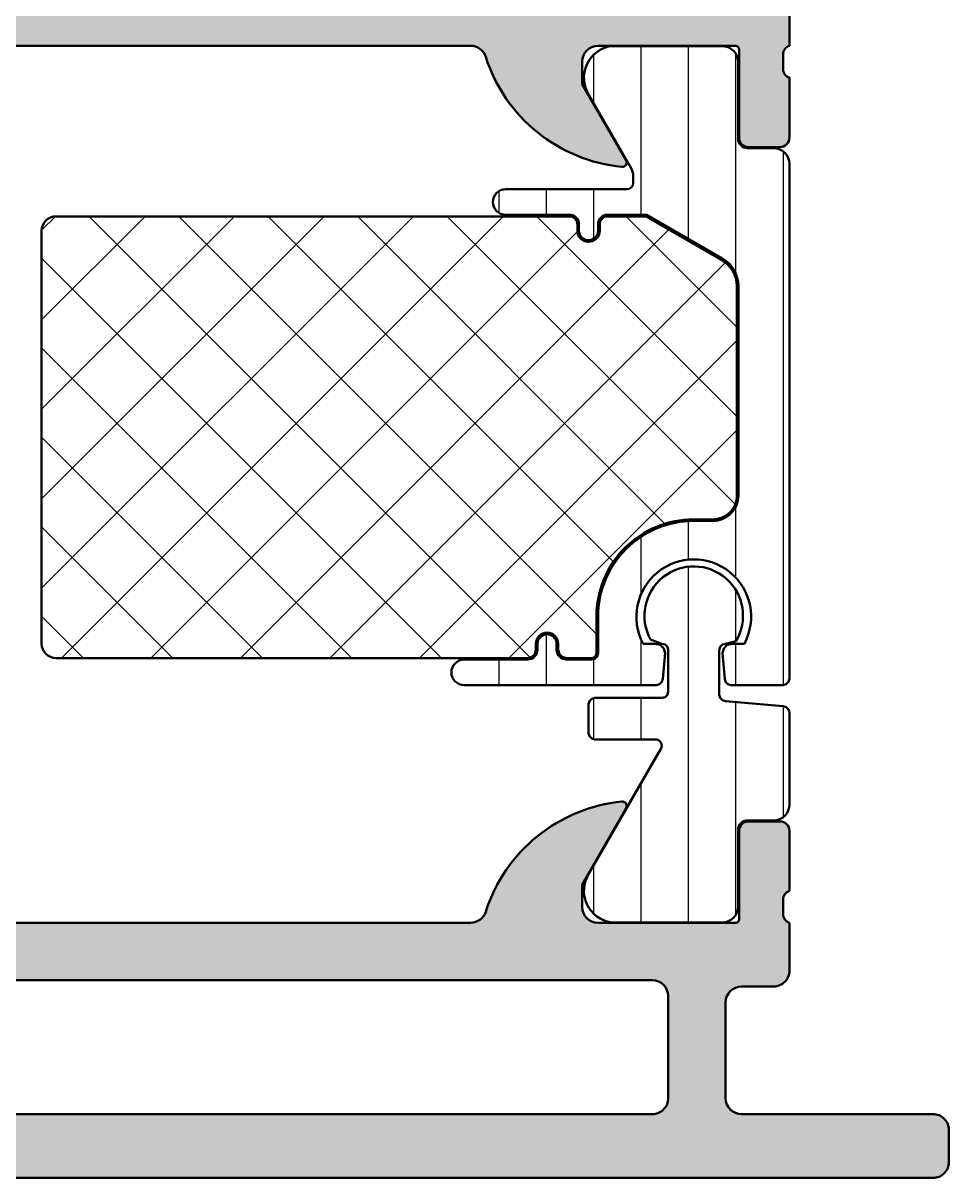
# Model space of a CAD drawing. Extents: x 20 to 78, y 3 to 75.
# Drawn here: x 48.97 to 78, y 3 to 39.21 of the extents above; entities that cross this region are included whole.
import ezdxf

# ---------------------------------------------------------------- set-up
doc = ezdxf.new("R2010")
doc.units = 0
for name, color, linetype, lineweight in [('0S-Alu contour', 7, 'Continuous', 50), ('0S-Alu hatch', 252, 'Continuous', 25), ('0S-Plastic contour', 254, 'Continuous', 50), ('0S-Plastic hatch', 253, 'Continuous', 25), ('0S-PT contour', 91, 'Continuous', 50), ('0S-PT hatch', 103, 'Continuous', 25)]:
    doc.layers.add(name, color=color, linetype=linetype, lineweight=lineweight)
pattern_1 = [(90, (0, 0), (-1.4859, 0), [])]

# ---------------------------------------------------------------- blocks, each defined once
blk = doc.blocks.new('375340__A5071674_271C_4E84_9B0F_8F9642A376C2_')
at = {"layer": '0S-Alu hatch'}
h = blk.add_hatch(color=256, dxfattribs=at)
edge = h.paths.add_edge_path()
edge.add_arc((20.49999999999986, 9.00001525878913), 0.5000000000000391, 180, 269.9999999994097)
edge.add_line((20.49999999999471, 8.50001525878909), (29.49999999999472, 8.50001525878912))
edge.add_ellipse((29.49999999999997, 8.000015258789148), major_axis=(-0.4999999999999716, 0), ratio=1, start_angle=180, end_angle=270.00000000060254, ccw=False)
edge.add_line((29.99999999999995, 8.000015258789148), (29.99999999999995, 3.499999999989682))
edge.add_arc((30.49999999999997, 3.500000000000056), 0.5000000000000285, 180, 269.9999999993975)
edge.add_line((30.49999999999471, 3.000000000000028), (77.49999999999471, 3.000000000000028))
edge.add_arc((77.49999999999994, 3.500000000000085), 0.500000000000057, 269.9999999994008, 360)
edge.add_line((78, 3.500000000000085), (78, 4.500015258789004))
edge.add_arc((77.49999999999996, 4.500015258789047), 0.5000000000000427, 0, 90.00000000058787)
edge.add_line((77.49999999999483, 5.00001525878909), (71.49999999999471, 5.00001525878909))
edge.add_ellipse((71.5, 5.500015258789083), major_axis=(-0.4999999999999929, 0), ratio=1, start_angle=0, end_angle=89.99999999939422, ccw=False)
edge.add_line((71, 5.500015258789083), (70.99999999999989, 8.50032806396476))
edge.add_ellipse((71.4999999531564, 8.50032715713316), major_axis=(-0.4999999531573404, 0), ratio=1, start_angle=269.99999463211884, end_angle=359.9998960848389, ccw=False)
edge.add_line((71.5, 9.000327110290497), (72.49999999999989, 9.000328063964815))
edge.add_arc((72.50000347460546, 9.500324589353578), 0.499996525400836, 269.999601836763, 360.0002888809716)
edge.add_line((72.99999999999994, 9.50032711029811), (72.99999999999994, 11.00032806396493))
edge.add_ellipse((73.07883644998506, 11.26784867812456), major_axis=(-0.2788950785628946, 0), ratio=1, start_angle=-1.1645887651362727, end_angle=73.5801241894705, ccw=False)
edge.add_line((72.79999898115089, 11.27351708361127), (72.79999897632993, 11.72711108361124))
edge.add_ellipse((73.07886707191292, 11.73277174605222), major_axis=(-0.2789255417371526, 0), ratio=1, start_angle=-73.57540483567988, end_angle=1.1628706818494265, ccw=False)
edge.add_line((72.9999999734262, 12.00031508573693), (72.9999999534447, 13.88032608574546))
edge.add_arc((72.69999995344469, 13.88032608255694), 0.3000000000000114, 1.2074182697e-06, 90.00000060895937)
edge.add_line((72.69999995025618, 14.18032608255695), (71.7200256312134, 14.18032607214138))
edge.add_arc((71.72002563440192, 13.88032607214137), 0.3000000000000078, 90.00000060896207, 180)
edge.add_line((71.42002563440191, 13.88032607214137), (71.42002566394883, 11.1003292663688))
edge.add_ellipse((71.32002566394883, 11.10032926530596), major_axis=(-0.1000000000000085, 0), ratio=1, start_angle=90.0000159331928, end_angle=180.0000008537737, ccw=False)
edge.add_line((71.3200256917575, 11.00032926530595), (66.99999999999994, 11.00032806396481))
edge.add_ellipse((66.99999999999994, 11.50032806396481), major_axis=(-0.5, 0), ratio=1, start_angle=0, end_angle=90, ccw=False)
edge.add_line((66.49999999999994, 11.50032806396481), (66.5, 12.2003280639648))
edge.add_line((66.5, 12.2003280639648), (67.8814954576223, 14.59314838699237))
edge.add_arc((67.76188021535167, 14.66220827931655), 0.1381197846482826, 329.9999999999814, 455.6225775507662)
edge.add_arc((68.23822324117376, 9.823719202117354), 4.999999999999666, 95.62257755079301, 162.2515836439292)
edge.add_ellipse((62.99999999999987, 11.50032806396526), major_axis=(-0.5000000000004409, 0), ratio=1, start_angle=90.00000000000159, end_angle=162.251583643929, ccw=False)
edge.add_line((62.99999999999989, 11.00032806396482), (32.99998855590814, 11.00032806396481))
edge.add_ellipse((32.99998855590851, 11.50032806396469), major_axis=(-0.4999999999998828, 0), ratio=1, start_angle=17.74841635603059, end_angle=89.99999999995771, ccw=False)
edge.add_arc((27.76176531473476, 9.823719202116813), 5.000000000000082, 17.7484163560751, 84.3774224492117)
edge.add_arc((28.23810834055643, 14.66220827931647), 0.1381197846482686, 84.37742244921245, 210.0000000000044)
edge.add_line((28.1184930982858, 14.59314838699233), (29.49998855590817, 12.2003280639648))
edge.add_line((29.49998855590817, 12.2003280639648), (29.49998855590815, 11.50032806396481))
edge.add_ellipse((28.99998855590815, 11.50032806396481), major_axis=(-0.5, 0), ratio=1, start_angle=89.9999999999992, end_angle=180, ccw=False)
edge.add_line((28.99998855590814, 11.00032806396481), (24.69996287495087, 11.00032806396481))
edge.add_ellipse((24.69996287495087, 11.12032806396481), major_axis=(-0.1199999999999992, 0), ratio=1, start_angle=0, end_angle=90, ccw=False)
edge.add_line((24.57996287495087, 11.12032806396481), (24.57996287495087, 13.88032606396478))
edge.add_arc((24.27996287495086, 13.8803260639648), 0.3000000000000114, 0, 89.99999999999729)
edge.add_line((24.27996287495088, 14.18032606396481), (23.29998855590808, 14.18032606396481))
edge.add_arc((23.29998855590809, 13.88032606396482), 0.2999999999999865, 90.00000000000273, 180)
edge.add_line((22.99998855590811, 13.88032606396482), (22.9999885559081, 12.00031506395627))
edge.add_ellipse((22.92112146026494, 11.73277172343335), major_axis=(-0.2789255417371317, 0), ratio=1, start_angle=178.8371299271142, end_angle=253.575405444647, ccw=False)
edge.add_line((23.19998955590809, 11.72711106395629), (23.1999895559081, 11.27351706395632))
edge.add_ellipse((22.92115210500374, 11.26784865915085), major_axis=(-0.2788950606229541, 0), ratio=1, start_angle=106.41987709350869, end_angle=181.1645887000774, ccw=False)
edge.add_line((22.99998855590808, 11.00032806396482), (20.49999618530267, 11.00032806396481))
edge.add_arc((20.5000080903287, 10.5003161589388), 0.5000119051677437, 90.0013641830113, 179.9986358169143)
edge.add_line((19.99999618530268, 10.50032806396547), (19.99999999999982, 9.00001525878913))
edge = h.paths.add_edge_path()
edge.add_ellipse((32.29998779296871, 5.500015258789161), major_axis=(-0.500000000000071, 0), ratio=1, start_angle=0, end_angle=89.99999999939911, ccw=False)
edge.add_line((31.79998779296864, 5.500015258789161), (31.79998779296864, 8.700332641601669))
edge.add_ellipse((32.2999877929687, 8.700332641601669), major_axis=(-0.500000000000064, 0), ratio=1, start_angle=270.00000000059356, end_angle=360, ccw=False)
edge.add_line((32.29998779296352, 9.200332641601733), (68.70000076293945, 9.200332641601534))
edge.add_ellipse((68.69999554793452, 8.700327426596651), major_axis=(-0.5000052150320791, 0), ratio=1, start_angle=180.0005975897139, end_angle=269.9994024106873, ccw=False)
edge.add_line((69.20000076293941, 8.700332641601562), (69.19998168945307, 5.500015258789083))
edge.add_ellipse((68.6999816894531, 5.500015258789083), major_axis=(-0.4999999999999716, 0), ratio=1, start_angle=89.999999999404, end_angle=180, ccw=False)
edge.add_line((68.6999816894479, 5.000015258789112), (32.29998779296347, 5.00001525878909))
at = {"layer": '0S-Alu contour', "color": 7}
for points in [[(28.1184930982858, 14.59314838699233), (29.49998855590817, 12.2003280639648), (29.49998855590815, 11.50032806396481)], [(66.49999999999994, 11.50032806396481), (66.5, 12.2003280639648), (67.8814954576223, 14.59314838699237)], [(24.27996287495088, 14.18032606396481), (23.29998855590808, 14.18032606396481)], [(72.69999995025618, 14.18032608255695), (71.7200256312134, 14.18032607214138)], [(22.99998855590811, 13.88032606396482), (22.9999885559081, 12.00031506395627)], [(24.57996287495087, 11.12032806396481), (24.57996287495087, 13.88032606396478)], [(71.42002563440191, 13.88032607214137), (71.42002566394883, 11.1003292663688)], [(72.9999999734262, 12.00031508573693), (72.9999999534447, 13.88032608574546)], [(23.19998955590809, 11.72711106395629), (23.1999895559081, 11.27351706395632)], [(72.79999898115089, 11.27351708361127), (72.79999897632993, 11.72711108361124)], [(22.99998855590808, 11.00032806396482), (20.49999618530267, 11.00032806396481)], [(28.99998855590814, 11.00032806396481), (24.69996287495087, 11.00032806396481)], [(62.99999999999989, 11.00032806396482), (32.99998855590814, 11.00032806396481)], [(71.3200256917575, 11.00032926530595), (66.99999999999994, 11.00032806396481)], [(72.99999999999994, 9.50032711029811), (72.99999999999994, 11.00032806396493)], [(19.99999618530268, 10.50032806396547), (19.99999999999982, 9.00001525878913)], [(32.29998779296352, 9.200332641601733), (68.70000076293945, 9.200332641601534)], [(31.79998779296864, 5.500015258789161), (31.79998779296864, 8.700332641601669)], [(69.20000076293941, 8.700332641601562), (69.19998168945307, 5.500015258789083)], [(71.5, 9.000327110290497), (72.49999999999989, 9.000328063964815)], [(20.49999999999471, 8.50001525878909), (29.49999999999472, 8.50001525878912)], [(71, 5.500015258789083), (70.99999999999989, 8.50032806396476)], [(29.99999999999995, 8.000015258789148), (29.99999999999995, 3.499999999989682)], [(68.6999816894479, 5.000015258789112), (32.29998779296347, 5.00001525878909)], [(77.49999999999483, 5.00001525878909), (71.49999999999471, 5.00001525878909)], [(78, 3.500000000000085), (78, 4.500015258789004)], [(30.49999999999471, 3.000000000000028), (77.49999999999471, 3.000000000000028)]]:
    blk.add_lwpolyline(points, dxfattribs=at)
for centre, radius, start, end in [((28.23810834055643, 14.66220827931647), 0.1381197846482686, 84.37742244921245, 210.0000000000044), ((27.76176531473476, 9.823719202116813), 5.000000000000082, 17.7484163560751, 84.3774224492117), ((68.23822324117376, 9.823719202117354), 4.999999999999666, 95.62257755079301, 162.2515836439292), ((67.76188021535167, 14.66220827931655), 0.1381197846482826, 329.9999999999814, 95.62257755076632), ((23.29998855590809, 13.88032606396482), 0.2999999999999865, 90.00000000000273, 180), ((24.27996287495086, 13.8803260639648), 0.3000000000000114, 0, 89.99999999999729), ((71.72002563440192, 13.88032607214137), 0.3000000000000078, 90.00000060896207, 180), ((72.69999995344469, 13.88032608255694), 0.3000000000000114, 1.2074182697e-06, 90.00000060895937), ((20.5000080903287, 10.5003161589388), 0.5000119051677437, 90.0013641830113, 179.9986358169143), ((72.50000347460546, 9.500324589353578), 0.499996525400836, 269.999601836763, 0.0002888809716084), ((20.49999999999986, 9.00001525878913), 0.5000000000000391, 180, 269.9999999994097), ((77.49999999999996, 4.500015258789047), 0.5000000000000427, 0, 90.00000000058787), ((30.49999999999997, 3.500000000000056), 0.5000000000000285, 180, 269.9999999993975), ((77.49999999999994, 3.500000000000085), 0.500000000000057, 269.9999999994008, 0)]:
    blk.add_arc(centre, radius, start, end, dxfattribs=at)
at = {"layer": '0S-Alu contour', "color": 7, "extrusion": (0, 0, -1)}
for centre, radius, start, end in [((-22.92112146026494, 11.73277172343335), 0.2789255417371317, 106.424594555353, 181.1628700728859), ((-73.07886707191292, 11.73277174605222), 0.2789255417371526, 358.8371293181506, 73.57540483567992), ((-22.92115210500374, 11.26784865915085), 0.2788950606229541, 178.8354112999226, 253.5801229064913), ((-28.99998855590815, 11.50032806396481), 0.5, 180, 270.0000000000008), ((-32.99998855590851, 11.50032806396469), 0.4999999999998828, 270.0000000000423, 342.2515836439694), ((-62.99999999999987, 11.50032806396526), 0.5000000000004409, 197.748416356071, 269.9999999999984), ((-66.99999999999994, 11.50032806396481), 0.5, 270, 0), ((-73.07883644998506, 11.26784867812456), 0.2788950785628946, 286.4198758105295, 1.164588765136262), ((-24.69996287495087, 11.12032806396481), 0.1199999999999992, 270, 0), ((-71.32002566394883, 11.10032926530596), 0.1000000000000085, 179.9999991462263, 269.9999840668072), ((-32.2999877929687, 8.700332641601669), 0.500000000000064, 0, 89.99999999940643), ((-68.69999554793452, 8.700327426596651), 0.5000052150320791, 90.0005975893127, 179.9994024102861), ((-71.4999999531564, 8.50032715713316), 0.4999999531573404, 0.0001039151611164, 90.00000536788116), ((-29.49999999999997, 8.000015258789148), 0.4999999999999716, 89.99999999939747, 180), ((-32.29998779296871, 5.500015258789161), 0.500000000000071, 270.0000000006009, 0), ((-68.6999816894531, 5.500015258789083), 0.4999999999999716, 180, 270.000000000596), ((-71.5, 5.500015258789083), 0.4999999999999929, 270.0000000006058, 0)]:
    blk.add_arc(centre, radius, start, end, dxfattribs=at)
blk = doc.blocks.new('396920__1CFCD2CC_7B56_44C1_B8B5_D8E5ACA1F044_')
at = {"layer": '0S-PT hatch'}
h = blk.add_hatch(dxfattribs=at)
h.set_pattern_fill('ANSI37', color=256, scale=0.625, angle=90, style=0)
h.set_pattern_definition([(135, (0, 0), (-1.403165018917055, -1.403165018917055), []), (225, (0, 0), (1.403165018917055, -1.403165018917055), [])])
edge = h.paths.add_edge_path()
edge.add_arc((50.00060113729967, 32.70000000000195), 0.45000000000001, 90, 180)
edge.add_line((49.55060113729966, 32.70000000000195), (49.55060113729965, 19.75024507800029))
edge.add_arc((50.00060113729953, 19.75024507800016), 0.4499999999998821, 180, 269.9990437979591)
edge.add_line((50.00059362730627, 19.30024507806295), (64.7934255215657, 19.29999820242987))
edge.add_line((64.7934255215657, 19.29999820242987), (64.92412033216662, 19.3349919706396))
edge.add_line((64.92412033216662, 19.3349919706396), (65.01498530460175, 19.42584431767909))
edge.add_line((65.01498530460175, 19.42584431767909), (65.05000610351557, 19.55656736054948))
edge.add_line((65.05000610351557, 19.55656736054948), (65.05000610351557, 19.74999809265137))
edge.add_ellipse((65.40000152587885, 19.74999809265137), major_axis=(-0.3499954223632784, 0), ratio=1, start_angle=180, end_angle=360, ccw=False)
edge.add_line((65.74999694824213, 19.74999809265137), (65.74999694824214, 19.55656736054947))
edge.add_line((65.74999694824214, 19.55656736054947), (65.78501774715593, 19.4258443176791))
edge.add_line((65.78501774715593, 19.4258443176791), (65.87588271959108, 19.3349919706396))
edge.add_line((65.87588271959108, 19.3349919706396), (66.00657794019304, 19.29999809265137))
edge.add_line((66.00657794019304, 19.29999809265137), (66.79341995995777, 19.29999809265137))
edge.add_line((66.79341995995777, 19.29999809265137), (66.87411703936863, 19.32162239777047))
edge.add_line((66.87411703936863, 19.32162239777047), (66.92837641816674, 19.37585915907012))
edge.add_line((66.92837641816674, 19.37585915907012), (66.94999999999563, 19.45659048166136))
edge.add_line((66.94999999999563, 19.45659048166136), (66.94999999924578, 20.60004094628051))
edge.add_ellipse((69.99993273233972, 20.60004094624909), major_axis=(-3.049932733093939, 0), ratio=1, start_angle=269.99999999940945, end_angle=360, ccw=False)
edge.add_line((69.99993273237115, 23.64997367934303), (70.60002409849697, 23.64997367858883))
edge.add_arc((70.6008046112225, 24.39917064067952), 0.749197368659309, 269.9403093297052, 360.0630723146651)
edge.add_line((71.35000152594179, 24.399995371629), (71.34998626913054, 30.96380934273025))
edge.add_arc((70.40005172965043, 30.9638048345331), 0.9499345394908086, 0.0002719145082368, 60.01047642359636)
edge.add_line((70.87486856828973, 31.78655911076763), (68.51283735234256, 33.15000000009987))
edge.add_line((68.51283735234256, 33.15000000009987), (67.29999999999995, 33.15000000009987))
edge.add_arc((67.29999999999995, 32.90000000009989), 0.2499999999999716, 90, 180)
edge.add_line((67.04999999999998, 32.90000000009989), (67.05000000000001, 32.70000000010002))
edge.add_ellipse((66.7, 32.7000000001), major_axis=(-0.3500000000000085, 0), ratio=1, start_angle=0, end_angle=180, ccw=False)
edge.add_line((66.35, 32.70000000009998), (66.35000000000001, 32.90000000009985))
edge.add_arc((66.10000000000001, 32.90000000009985), 0.25, 0, 90)
edge.add_line((66.10000000000001, 33.15000000009985), (50.00060113729967, 33.15000000000196))
at = {"layer": '0S-PT contour', "color": 7}
for points in [[(66.10000000000001, 33.15000000009985), (50.00060113729967, 33.15000000000196)], [(70.87486856828973, 31.78655911076763), (68.51283735234256, 33.15000000009987), (67.29999999999995, 33.15000000009987)], [(49.55060113729966, 32.70000000000195), (49.55060113729965, 19.75024507800029)], [(66.35, 32.70000000009998), (66.35000000000001, 32.90000000009985)], [(67.04999999999998, 32.90000000009989), (67.05000000000001, 32.70000000010002)], [(71.35000152594179, 24.399995371629), (71.34998626913054, 30.96380934273025)], [(69.99993273237115, 23.64997367934303), (70.60002409849697, 23.64997367858883)], [(65.74999694824213, 19.74999809265137), (65.74999694824214, 19.55656736054947), (65.78501774715593, 19.4258443176791), (65.87588271959108, 19.3349919706396), (66.00657794019304, 19.29999809265137), (66.79341995995777, 19.29999809265137), (66.87411703936863, 19.32162239777047), (66.92837641816674, 19.37585915907012), (66.94999999999563, 19.45659048166136), (66.94999999924578, 20.60004094628051)], [(50.00059362730627, 19.30024507806295), (64.7934255215657, 19.29999820242987), (64.92412033216662, 19.3349919706396), (65.01498530460175, 19.42584431767909), (65.05000610351557, 19.55656736054948), (65.05000610351557, 19.74999809265137)]]:
    blk.add_lwpolyline(points, dxfattribs=at)
for centre, radius, start, end in [((50.00060113729967, 32.70000000000195), 0.45000000000001, 90, 180), ((66.10000000000001, 32.90000000009985), 0.25, 0, 90), ((67.29999999999995, 32.90000000009989), 0.2499999999999716, 90, 180), ((70.40005172965043, 30.9638048345331), 0.9499345394908086, 0.0002719145082368, 60.01047642359636), ((70.6008046112225, 24.39917064067952), 0.749197368659309, 269.9403093297052, 0.0630723146650666), ((50.00060113729953, 19.75024507800016), 0.4499999999998821, 180, 269.9990437979591)]:
    blk.add_arc(centre, radius, start, end, dxfattribs=at)
at = {"layer": '0S-PT contour', "color": 7, "extrusion": (0, 0, -1)}
for centre, radius, start, end in [((-66.7, 32.7000000001), 0.3500000000000085, 180, 0), ((-69.99993273233972, 20.60004094624909), 3.049932733093939, 0, 90.00000000059053), ((-65.40000152587885, 19.74999809265137), 0.3499954223632784, 0, 180)]:
    blk.add_arc(centre, radius, start, end, dxfattribs=at)
blk = doc.blocks.new('244459__34AB95D3_8354_417F_93CD_7CED18CF999E___8FFABE49_5E89_4514_BFC6_5D14351A76D1_')
at = {"layer": '0S-Plastic hatch'}
h = blk.add_hatch(dxfattribs=at)
h.set_pattern_fill('ANSI31', color=256, scale=0.4680000000000001, angle=45, style=0)
h.set_pattern_definition(pattern_1)
edge = h.paths.add_edge_path()
edge.add_line((72.99999999999967, 17.59249877929687), (72.99999999999994, 14.709997))
edge.add_ellipse((72.49999999999994, 14.709997), major_axis=(-0.5, 0), ratio=1, start_angle=90, end_angle=180, ccw=False)
edge.add_line((72.49999999999994, 14.209997), (71.6896686666666, 14.209997))
edge.add_arc((71.6896686666666, 13.909997), 0.3000000000000025, 90, 180)
edge.add_line((71.38966866666661, 13.909997), (71.39000061706363, 11.50999861706369))
edge.add_ellipse((70.89000463962502, 11.50999597743861), major_axis=(-0.4999959774455833, 0), ratio=1, start_angle=89.99969751881332, end_angle=180.0003024817733, ccw=False)
edge.add_line((70.89000199999992, 11.00999999999999), (67.41346050190045, 11.01))
edge.add_ellipse((67.55577115089181, 11.99981807472285), major_axis=(-0.999996070924476, 0), ratio=1, start_angle=-32.72701609984091, end_angle=81.81839194810021, ccw=False)
edge.add_line((66.71451850190047, 12.540453), (68.97169621130604, 16.45000001028018))
edge.add_arc((68.79849112461389, 16.55), 0.1999999999999995, 330.000003400655, 450)
edge.add_line((68.79849112461389, 16.75), (66.90000915527338, 16.75))
edge.add_line((66.90000915527338, 16.75), (66.8000869750976, 16.77691650390625))
edge.add_line((66.8000869750976, 16.77691650390625), (66.72692108154291, 16.85009765625))
edge.add_line((66.72692108154291, 16.85009765625), (66.70000457763666, 16.95001220703125))
edge.add_line((66.70000457763666, 16.95001220703125), (66.70000457763666, 17.85000610351562))
edge.add_line((66.70000457763666, 17.85000610351562), (66.72691345214838, 17.94992065429687))
edge.add_line((66.72691345214838, 17.94992065429687), (66.8000869750976, 18.02310180664062))
edge.add_line((66.8000869750976, 18.02310180664062), (66.90000915527338, 18.05001831054687))
edge.add_line((66.90000915527338, 18.05001831054687), (69.00000762939447, 18.05001831054687))
edge.add_line((69.00000762939447, 18.05001831054687), (69.09992218017572, 18.07693481445312))
edge.add_line((69.09992218017572, 18.07693481445312), (69.17309570312494, 18.15008544921875))
edge.add_line((69.17309570312494, 18.15008544921875), (69.20000457763666, 18.25))
edge.add_line((69.20000457763666, 18.25), (69.20000457763666, 19.55002021789551))
edge.add_line((69.20000457763666, 19.55002021789551), (69.17309570312494, 19.64993476867675))
edge.add_line((69.17309570312494, 19.64993476867675), (69.09992218017572, 19.72311592102051))
edge.add_line((69.09992218017572, 19.72311592102051), (68.99999999999994, 19.75003242492675))
edge.add_line((68.99999999999994, 19.75003242492675), (68.64500427246088, 19.88426537033439))
edge.add_ellipse((69.99887781280347, 20.62845412972388), major_axis=(-1.544924099378817, 0), ratio=1, start_angle=148.8651475331043, end_angle=28.7964407647562, ccw=False)
edge.add_line((71.32125980402382, 19.82964480195065), (71.00000762939447, 19.75003242492675))
edge.add_line((71.00000762939447, 19.75003242492675), (70.9000854492187, 19.72311592102051))
edge.add_line((70.9000854492187, 19.72311592102051), (70.82691192626947, 19.64993476867675))
edge.add_line((70.82691192626947, 19.64993476867675), (70.80000305175776, 19.55002021789551))
edge.add_line((70.80000305175776, 19.55002021789551), (70.80000305175776, 18.1500244140625))
edge.add_line((70.80000305175776, 18.1500244140625), (70.82691192626947, 18.05007934570312))
edge.add_line((70.82691192626947, 18.05007934570312), (70.9000854492187, 17.9769287109375))
edge.add_line((70.9000854492187, 17.9769287109375), (70.99999999999994, 17.95001220703125))
edge.add_line((70.99999999999994, 17.95001220703125), (72.80000305175776, 17.79251098632812))
edge.add_line((72.80000305175776, 17.79251098632812), (72.899917602539, 17.76559448242187))
edge.add_line((72.899917602539, 17.76559448242187), (72.97309112548822, 17.69241333007812))
edge.add_line((72.97309112548822, 17.69241333007812), (72.99999999999967, 17.59249877929687))
at = {"layer": '0S-Plastic contour', "color": 7}
for points in [[(68.79849112461389, 16.75), (66.90000915527338, 16.75), (66.8000869750976, 16.77691650390625), (66.72692108154291, 16.85009765625), (66.70000457763666, 16.95001220703125), (66.70000457763666, 17.85000610351562), (66.72691345214838, 17.94992065429687), (66.8000869750976, 18.02310180664062), (66.90000915527338, 18.05001831054687), (69.00000762939447, 18.05001831054687), (69.09992218017572, 18.07693481445312), (69.17309570312494, 18.15008544921875), (69.20000457763666, 18.25), (69.20000457763666, 19.55002021789551), (69.17309570312494, 19.64993476867675), (69.09992218017572, 19.72311592102051), (68.99999999999994, 19.75003242492675), (68.64500427246088, 19.88426537033439)], [(71.32125980402382, 19.82964480195065), (71.00000762939447, 19.75003242492675), (70.9000854492187, 19.72311592102051), (70.82691192626947, 19.64993476867675), (70.80000305175776, 19.55002021789551), (70.80000305175776, 18.1500244140625), (70.82691192626947, 18.05007934570312), (70.9000854492187, 17.9769287109375), (70.99999999999994, 17.95001220703125), (72.80000305175776, 17.79251098632812), (72.899917602539, 17.76559448242187), (72.97309112548822, 17.69241333007812), (72.99999999999967, 17.59249877929687)], [(72.99999999999967, 17.59249877929687), (72.99999999999994, 14.709997)], [(66.71451850190047, 12.540453), (68.97169621130604, 16.45000001028018)], [(72.49999999999994, 14.209997), (71.6896686666666, 14.209997)], [(71.38966866666661, 13.909997), (71.39000061706363, 11.50999861706369)], [(70.89000199999992, 11.00999999999999), (67.41346050190045, 11.01)]]:
    blk.add_lwpolyline(points, dxfattribs=at)
at = {"layer": '0S-Plastic contour', "color": 7, "extrusion": (0, 0, -1)}
for centre, radius, start, end in [((-69.99887781280347, 20.62845412972388), 1.544924099378817, 331.2035592352438, 211.1348524668958), ((-72.49999999999994, 14.709997), 0.5, 180, 270), ((-67.55577115089181, 11.99981807472285), 0.999996070924476, 278.1816080518999, 32.72701609984089), ((-70.89000463962502, 11.50999597743861), 0.4999959774455833, 179.9996975182267, 270.0003024811867)]:
    blk.add_arc(centre, radius, start, end, dxfattribs=at)
at = {"layer": '0S-Plastic contour', "color": 7}
for centre, radius, start, end in [((68.79849112461389, 16.55), 0.1999999999999995, 330.000003400655, 90), ((71.6896686666666, 13.909997), 0.3000000000000025, 90, 180)]:
    blk.add_arc(centre, radius, start, end, dxfattribs=at)
blk = doc.blocks.new('244459__A5026CFD_0816_446D_BEE4_C52D397F73AB___498BD4C2_415C_48CC_AE29_A71AAE96B49F_')
at = {"layer": '0S-Plastic hatch'}
h = blk.add_hatch(dxfattribs=at)
h.set_pattern_fill('ANSI31', color=256, scale=0.4680000000000001, angle=45, style=0)
h.set_pattern_definition(pattern_1)
edge = h.paths.add_edge_path()
edge.add_line((72.99999999999994, 34.79000300009986), (72.99999999999994, 18.65002250671387))
edge.add_line((72.99999999999994, 18.65002250671387), (72.9730834960937, 18.55010795593262))
edge.add_line((72.9730834960937, 18.55010795593262), (72.899917602539, 18.47692680358887))
edge.add_line((72.899917602539, 18.47692680358887), (72.7999877929687, 18.45001029968262))
edge.add_line((72.7999877929687, 18.45001029968262), (71.1699829101562, 18.45001029968262))
edge.add_line((71.1699829101562, 18.45001029968262), (71.07006835937494, 18.47692680358887))
edge.add_line((71.07006835937494, 18.47692680358887), (70.99690246582026, 18.55010795593262))
edge.add_line((70.99690246582026, 18.55010795593262), (70.969985961914, 18.65002250671387))
edge.add_line((70.969985961914, 18.65002250671387), (70.89999389648432, 19.45001029968262))
edge.add_line((70.89999389648432, 19.45001029968262), (70.9400024414062, 19.60015678405762))
edge.add_line((70.9400024414062, 19.60015678405762), (71.0498657226562, 19.71002006530762))
edge.add_line((71.0498657226562, 19.71002006530762), (71.21800231933588, 19.74999809265137))
edge.add_line((71.21800231933588, 19.74999809265137), (71.5865631103515, 19.74999809265137))
edge.add_arc((69.99999999999994, 20.59650078484448), 1.798262859266857, 331.9180754298219, 568.0819245701781)
edge.add_line((68.41343688964838, 19.74999809265137), (68.781997680664, 19.74999809265137))
edge.add_line((68.781997680664, 19.74999809265137), (68.9501342773437, 19.71002006530762))
edge.add_line((68.9501342773437, 19.71002006530762), (69.0599975585937, 19.60015678405762))
edge.add_line((69.0599975585937, 19.60015678405762), (69.0999908447265, 19.45001029968262))
edge.add_line((69.0999908447265, 19.45001029968262), (69.02999877929682, 18.65002250671387))
edge.add_line((69.02999877929682, 18.65002250671387), (69.00309753417963, 18.55010795593262))
edge.add_line((69.00309753417963, 18.55010795593262), (68.92993164062494, 18.47692680358887))
edge.add_line((68.92993164062494, 18.47692680358887), (68.83000183105463, 18.45001029968262))
edge.add_line((68.83000183105463, 18.45001029968262), (62.80000305175775, 18.45001029968262))
edge.add_ellipse((62.80000305175775, 18.85000419616699), major_axis=(-0.399993896484375, 0), ratio=1, start_angle=-90.00000000000102, end_angle=89.99999999999898, ccw=False)
edge.add_line((62.80000305175776, 19.24999809265137), (64.80000305175776, 19.24999809265137))
edge.add_line((64.80000305175776, 19.24999809265137), (64.94999694824213, 19.29015922546387))
edge.add_line((64.94999694824213, 19.29015922546387), (65.05981445312494, 19.39996147155762))
edge.add_line((65.05981445312494, 19.39996147155762), (65.10000610351557, 19.54998588562012))
edge.add_line((65.10000610351557, 19.54998588562012), (65.10000610351557, 19.74999809265137))
edge.add_ellipse((65.40000152587885, 19.74999809265137), major_axis=(-0.2999954223632812, 0), ratio=1, start_angle=180, end_angle=360, ccw=False)
edge.add_line((65.69999694824213, 19.74999809265137), (65.69999694824213, 19.54998588562012))
edge.add_line((65.69999694824213, 19.54998588562012), (65.74018859863276, 19.39996147155762))
edge.add_line((65.74018859863276, 19.39996147155762), (65.85000610351555, 19.29015922546387))
edge.add_line((65.85000610351555, 19.29015922546387), (65.99999999999994, 19.24999809265137))
edge.add_line((65.99999999999994, 19.24999809265137), (66.80000305175776, 19.24999809265137))
edge.add_line((66.80000305175776, 19.24999809265137), (66.8999938964843, 19.27679252624512))
edge.add_line((66.8999938964843, 19.27679252624512), (66.9732055664062, 19.34997367858887))
edge.add_line((66.9732055664062, 19.34997367858887), (66.99999999999994, 19.45001029968262))
edge.add_line((66.99999999999994, 19.45001029968262), (66.99999999999994, 20.59997367858887))
edge.add_ellipse((69.99993273230831, 20.60004094628051), major_axis=(-2.99993273306254, 0), ratio=1, start_angle=-90.00128474708322, end_angle=0.0012847472241901414, ccw=False)
edge.add_line((69.99999999999994, 23.59997367858888), (70.59999847412104, 23.59997367858887))
edge.add_arc((70.6008046112225, 24.39917064067953), 0.7991973686593123, 269.9422066897786, 360.0610716947241)
edge.add_line((71.40000152587885, 24.40002250671391), (71.39998626708979, 30.96374320983886))
edge.add_arc((70.40005571273859, 30.96380713441112), 0.9999305563945124, 359.9963371374206, 420.0103377062295)
edge.add_line((70.89986473927476, 31.82986259141396), (68.52623244265344, 33.20000000009986))
edge.add_line((68.52623244265344, 33.20000000009986), (67.29999999999995, 33.20000000009986))
edge.add_arc((67.29999999999995, 32.90000000009989), 0.2999999999999758, 90, 180)
edge.add_line((66.99999999999997, 32.90000000009989), (67, 32.7000000001))
edge.add_ellipse((66.7, 32.70000000009997), major_axis=(-0.2999999999999971, 0), ratio=1, start_angle=0, end_angle=180, ccw=False)
edge.add_line((66.4, 32.70000000009994), (66.4, 32.90000000009987))
edge.add_arc((66.10000000009789, 32.90000000009985), 0.2999999999021128, 0, 90)
edge.add_line((66.10000000009789, 33.20000000000197), (64.09999999999997, 33.20000000009986))
edge.add_ellipse((64.09999999999997, 33.60000000009987), major_axis=(-0.4000000000000057, 0), ratio=1, start_angle=-90, end_angle=90, ccw=False)
edge.add_line((64.09999999999997, 34.00000000009987), (67.89999999999999, 34.00000000009987))
edge.add_arc((67.89999999999999, 34.20000000009988), 0.2000000000000028, 270, 360)
edge.add_line((68.1, 34.20000000009988), (68.1, 34.41474721315084))
edge.add_arc((67.59999999999997, 34.41474721315084), 0.5000000000000285, 0, 29.99995113626276)
edge.add_line((68.03301291510033, 34.6647468438632), (66.71451850190047, 36.95954700009986))
edge.add_ellipse((67.55577115089183, 37.50018192537702), major_axis=(-0.9999960709244895, 0), ratio=1, start_angle=-81.81839194810021, end_angle=32.727016099840796, ccw=False)
edge.add_line((67.41346050190047, 38.49000000009989), (70.89000200000022, 38.49000010568574))
edge.add_ellipse((70.89000463962529, 37.99000412824712), major_axis=(-0.4999959774455904, 0), ratio=1, start_angle=179.9996975182268, end_angle=270.00030248118503, ccw=False)
edge.add_line((71.3900006170639, 37.99000148861692), (71.38966866666689, 35.59000310568573))
edge.add_arc((71.6896686666669, 35.59000310568573), 0.3000000000000114, 180, 270)
edge.add_line((71.6896686666669, 35.29000310568572), (72.50000006514975, 35.29000300009986))
edge.add_ellipse((72.49999999999994, 34.79000300009987), major_axis=(-0.4999999999999972, 0), ratio=1, start_angle=180, end_angle=269.9999925343822, ccw=False)
at = {"layer": '0S-Plastic contour', "color": 7}
for points in [[(67.41346050190047, 38.49000000009989), (70.89000200000022, 38.49000010568574)], [(71.3900006170639, 37.99000148861692), (71.38966866666689, 35.59000310568573)], [(68.03301291510033, 34.6647468438632), (66.71451850190047, 36.95954700009986)], [(71.6896686666669, 35.29000310568572), (72.50000006514975, 35.29000300009986)], [(72.99999999999994, 34.79000300009986), (72.99999999999994, 18.65002250671387), (72.9730834960937, 18.55010795593262), (72.899917602539, 18.47692680358887), (72.7999877929687, 18.45001029968262), (71.1699829101562, 18.45001029968262), (71.07006835937494, 18.47692680358887), (70.99690246582026, 18.55010795593262), (70.969985961914, 18.65002250671387), (70.89999389648432, 19.45001029968262), (70.9400024414062, 19.60015678405762), (71.0498657226562, 19.71002006530762), (71.21800231933588, 19.74999809265137), (71.5865631103515, 19.74999809265137)], [(68.1, 34.20000000009988), (68.1, 34.41474721315084)], [(64.09999999999997, 34.00000000009987), (67.89999999999999, 34.00000000009987)], [(66.10000000009789, 33.20000000000197), (64.09999999999997, 33.20000000009986)], [(70.89986473927476, 31.82986259141396), (68.52623244265344, 33.20000000009986), (67.29999999999995, 33.20000000009986)], [(66.4, 32.70000000009994), (66.4, 32.90000000009987)], [(66.99999999999997, 32.90000000009989), (67, 32.7000000001)], [(71.40000152587885, 24.40002250671391), (71.39998626708979, 30.96374320983886)], [(69.99999999999994, 23.59997367858888), (70.59999847412104, 23.59997367858887)], [(65.69999694824213, 19.74999809265137), (65.69999694824213, 19.54998588562012), (65.74018859863276, 19.39996147155762), (65.85000610351555, 19.29015922546387), (65.99999999999994, 19.24999809265137), (66.80000305175776, 19.24999809265137), (66.8999938964843, 19.27679252624512), (66.9732055664062, 19.34997367858887), (66.99999999999994, 19.45001029968262), (66.99999999999994, 20.59997367858887)], [(68.41343688964838, 19.74999809265137), (68.781997680664, 19.74999809265137), (68.9501342773437, 19.71002006530762), (69.0599975585937, 19.60015678405762), (69.0999908447265, 19.45001029968262), (69.02999877929682, 18.65002250671387), (69.00309753417963, 18.55010795593262), (68.92993164062494, 18.47692680358887), (68.83000183105463, 18.45001029968262), (62.80000305175775, 18.45001029968262)], [(62.80000305175776, 19.24999809265137), (64.80000305175776, 19.24999809265137), (64.94999694824213, 19.29015922546387), (65.05981445312494, 19.39996147155762), (65.10000610351557, 19.54998588562012), (65.10000610351557, 19.74999809265137)]]:
    blk.add_lwpolyline(points, dxfattribs=at)
at = {"layer": '0S-Plastic contour', "color": 7, "extrusion": (0, 0, -1)}
for centre, radius, start, end in [((-67.55577115089183, 37.50018192537702), 0.9999960709244895, 327.2729839001593, 81.81839194810027), ((-70.89000463962529, 37.99000412824712), 0.4999959774455904, 89.99969751881494, 180.0003024817733), ((-72.49999999999994, 34.79000300009987), 0.4999999999999972, 90.00000746561778, 180), ((-64.09999999999997, 33.60000000009987), 0.4000000000000057, 270, 90), ((-66.7, 32.70000000009997), 0.2999999999999971, 180, 0), ((-69.99993273230831, 20.60004094628051), 2.99993273306254, 359.9987152527758, 90.00128474708318), ((-65.40000152587885, 19.74999809265137), 0.2999954223632812, 0, 180), ((-62.80000305175775, 18.85000419616699), 0.399993896484375, 270.000000000001, 90.00000000000102)]:
    blk.add_arc(centre, radius, start, end, dxfattribs=at)
at = {"layer": '0S-Plastic contour', "color": 7}
for centre, radius, start, end in [((71.6896686666669, 35.59000310568573), 0.3000000000000114, 180, 270), ((67.59999999999997, 34.41474721315084), 0.5000000000000285, 0, 29.99995113626276), ((67.89999999999999, 34.20000000009988), 0.2000000000000028, 270, 0), ((66.10000000009789, 32.90000000009985), 0.2999999999021128, 0, 90), ((67.29999999999995, 32.90000000009989), 0.2999999999999758, 90, 180), ((70.40005571273859, 30.96380713441112), 0.9999305563945124, 359.9963371374206, 60.01033770622953), ((70.6008046112225, 24.39917064067953), 0.7991973686593123, 269.9422066897786, 0.0610716947241366), ((69.99999999999994, 20.59650078484448), 1.798262859266857, 331.9180754298219, 208.0819245701781)]:
    blk.add_arc(centre, radius, start, end, dxfattribs=at)
blk = doc.blocks.new('397890__5B881F3B_EAB7_4B99_B15B_041F77D8BABE_')
at = {"layer": '0S-Alu hatch'}
h = blk.add_hatch(color=256, dxfattribs=at)
edge = h.paths.add_edge_path()
edge.add_arc((20.49999715064845, 66.00000523351567), 0.499994766490075, 90.0002745478897, 180.0005997229651)
edge.add_line((20.00000238418576, 66.00000000000027), (19.99999952311118, 65.69999523167999))
edge.add_arc((20.49999641645262, 65.69999689334142), 0.4999968933441935, 180.0001904125791, 269.9998095864456)
edge.add_line((20.49999475479121, 65.19999999999999), (22.9999947547912, 65.2))
edge.add_line((22.9999947547912, 65.2), (22.9999947547912, 58.5))
edge.add_ellipse((22.47501896245874, 58), major_axis=(-0.7249824705019403, 0), ratio=1, start_angle=136.3958616163872, end_angle=223.6041383836129, ccw=False)
edge.add_line((22.9999947547912, 57.5), (22.9999947547912, 53))
edge.add_ellipse((22.47501896245874, 52.5), major_axis=(-0.7249824705019403, 0), ratio=1, start_angle=136.3958616163872, end_angle=223.6041383836129, ccw=False)
edge.add_line((22.9999947547912, 52), (22.99999475479119, 38.49999999999998))
edge.add_ellipse((22.92115830824814, 38.23247940800687), major_axis=(-0.2788950563274228, 0), ratio=1, start_angle=178.8354106258985, end_angle=253.5801235805057, ccw=False)
edge.add_line((23.19999575479117, 38.22681100000848), (23.1999957547912, 37.77321700000849))
edge.add_ellipse((22.92112765914804, 37.76755634053144), major_axis=(-0.2789255417371433, 0), ratio=1, start_angle=106.42459455535251, end_angle=181.1628700728853, ccw=False)
edge.add_line((22.9999947547912, 37.50001300000851), (22.99999475479122, 35.62000199999999))
edge.add_arc((23.29999475479123, 35.620002), 0.3000000000000043, 180, 269.9999999999973)
edge.add_line((23.29999475479121, 35.320002), (24.27996907383399, 35.320002))
edge.add_arc((24.27996907383399, 35.62000199999999), 0.2999999999999971, 270, 360)
edge.add_line((24.57996907383399, 35.62000199999999), (24.579969073834, 38.38))
edge.add_ellipse((24.69996907383398, 38.38), major_axis=(-0.1199999999999832, 0), ratio=1, start_angle=269.9999999999966, end_angle=360, ccw=False)
edge.add_line((24.69996907383399, 38.49999999999998), (28.99999475479118, 38.49999999999998))
edge.add_ellipse((28.9999947547912, 37.99999999999998), major_axis=(-0.5, 0), ratio=1, start_angle=180, end_angle=270.00000000000165, ccw=False)
edge.add_line((29.4999947547912, 37.99999999999998), (29.49999475479119, 37.3))
edge.add_line((29.49999475479119, 37.3), (28.11849929716885, 34.90717967697243))
edge.add_arc((28.23811453943952, 34.83811978464827), 0.1381197846483045, 149.9999999999952, 275.622577550786)
edge.add_arc((27.76177151361738, 39.67660886184763), 4.999999999999852, 275.6225775507938, 342.2515836439302)
edge.add_ellipse((32.99999475479117, 37.99999999999984), major_axis=(-0.5000000000001317, 0), ratio=1, start_angle=269.99999999999676, end_angle=342.2515836439277, ccw=False)
edge.add_line((32.99999475479121, 38.49999999999996), (63.00001569783313, 38.50000000000001))
edge.add_ellipse((63.00001569783316, 38.00001097498724), major_axis=(-0.4999890250127735, 0), ratio=1, start_angle=197.7484163560747, end_angle=270.00000000000324, ccw=False)
edge.add_arc((68.23822848638248, 39.67661649124207), 4.999999999999713, 197.7484163560696, 264.3774224492061)
edge.add_arc((67.76188546056038, 34.83812741404284), 0.1381197846482812, 264.377422449204, 389.9999999999961)
edge.add_line((67.88150070283103, 34.90718730636697), (66.50000524520868, 37.30000762939454))
edge.add_line((66.50000524520868, 37.30000762939454), (66.50000524520868, 38.00000762939452))
edge.add_ellipse((67.00000524520868, 38.00000762939454), major_axis=(-0.5, 0), ratio=1, start_angle=270.00000000000324, end_angle=360, ccw=False)
edge.add_line((67.00000524520865, 38.50000762939454), (71.30003092616589, 38.50000762939453))
edge.add_ellipse((71.3000309261659, 38.38000762939454), major_axis=(-0.1199999999999903, 0), ratio=1, start_angle=180, end_angle=270.00000000000676, ccw=False)
edge.add_line((71.4200309261659, 38.38000762939454), (71.4200309261659, 35.62000962939451))
edge.add_arc((71.72003092616589, 35.62000962939452), 0.2999999999999971, 180, 270.0000000000027)
edge.add_line((71.7200309261659, 35.32000962939453), (72.70000524520867, 35.32000962939451))
edge.add_arc((72.70000524520867, 35.62000962939452), 0.3000000000000043, 270, 360)
edge.add_line((73.00000524520868, 35.62000962939452), (73.00000524520868, 37.50002062940304))
edge.add_ellipse((73.07887234085185, 37.76756396992598), major_axis=(-0.2789255417371423, 0), ratio=1, start_angle=-1.1628700728879835, end_angle=73.57540544464621, ccw=False)
edge.add_line((72.80000424520868, 37.77322462940304), (72.80000424520868, 38.22681862940303))
edge.add_ellipse((73.07884169175173, 38.23248703740141), major_axis=(-0.2788950563274377, 0), ratio=1, start_angle=-73.58012358050922, end_angle=1.16458937409692, ccw=False)
edge.add_line((73.0000052452087, 38.50000762939453), (72.9999947547912, 54.79999542236328))
edge.add_ellipse((73.49999111504711, 54.79999906210737), major_axis=(-0.4999963602691543, 0), ratio=1, start_angle=-90.0004170869862, end_angle=0.0004170874324813667, ccw=False)
edge.add_line((73.4999947547912, 55.29999542236328), (75.79999780654902, 55.29999542236328))
edge.add_ellipse((75.80000016592288, 54.79999778173715), major_axis=(-0.4999976406317006, 0), ratio=1, start_angle=179.9997296353498, end_angle=270.0002703656054, ccw=False)
edge.add_line((76.29999780654902, 54.79999542237162), (76.29999780654902, 53.79999542236328))
edge.add_arc((76.79999863165729, 53.79999624747154), 0.500000825108954, 180.0000945494084, 269.9999054497126)
edge.add_line((76.79999780654902, 53.29999542236326), (77.29999780654902, 53.29999542236328))
edge.add_arc((77.29998453914641, 53.80000868976589), 0.500013267578627, 270.001520292008, 359.9984797079203)
edge.add_line((77.79999780654902, 53.79999542236266), (77.79999780654902, 59.50000095367431))
edge.add_arc((76.79997502656047, 59.49997721998927), 1.000022780270178, 0.0013598086930375, 89.99869483253119)
edge.add_line((76.79999780654902, 60.49999999999999), (76.29999780654902, 60.5))
edge.add_line((76.29999780654902, 60.5), (76.29999780654902, 58))
edge.add_ellipse((75.29998860012982, 58.0000092064192), major_axis=(-1.000009206461571, 0), ratio=1, start_angle=90.00052748410718, end_angle=179.9994725157291, ccw=False)
edge.add_line((75.299997806549, 57.00000000000001), (73.9999947547912, 57.00000000000001))
edge.add_ellipse((74.00000371420285, 58.00000895941164), major_axis=(-1.000008959451772, 0), ratio=1, start_angle=0.0005133324254984473, end_angle=89.99948666812509, ccw=False)
edge.add_line((72.99999475479122, 57.99999999999039), (73.00000238418573, 65.00000000256114))
edge.add_ellipse((73.52497817517364, 65.50000000128057), major_axis=(-0.7249824686451475, 0), ratio=1, start_angle=-43.604138383613815, end_angle=43.60413838361387, ccw=False)
edge.add_line((73.00000238418573, 66), (73.00000238418573, 72))
edge.add_ellipse((74.00001118306005, 71.99999120121802), major_axis=(-1.000008798913027, 0), ratio=1, start_angle=270.0009276019297, end_angle=359.9994958706997, ccw=False)
edge.add_line((73.99999499320978, 73), (75.29999780654902, 73))
edge.add_ellipse((75.29997046560771, 71.99997265905871), major_axis=(-1.00002734131504, 0), ratio=1, start_angle=180.001566477586, end_angle=269.9984335222857, ccw=False)
edge.add_line((76.29999780654902, 71.99999999999775), (76.29999780654902, 70.5))
edge.add_line((76.29999780654902, 70.5), (76.89999628067011, 70.5))
edge.add_line((76.89999628067011, 70.5), (77.9999947547912, 71.5999984741211))
edge.add_line((77.9999947547912, 71.5999984741211), (77.9999947547912, 75))
edge.add_line((77.9999947547912, 75), (30.49999475479121, 75))
edge.add_arc((30.50001183742768, 74.49998291736351), 0.5000170829282959, 90.00195745906807, 179.9980425411126)
edge.add_line((29.9999947547912, 74.49999999999841), (29.99999475479121, 67.00000047683719))
edge.add_ellipse((29.50000094384295, 66.99999381095436), major_axis=(-0.4999938109926959, 0), ratio=1, start_angle=89.99929077813277, end_angle=180.0007638631271, ccw=False)
edge.add_line((29.49999475479121, 66.49999999999999), (20.49999475479121, 66.5))
edge = h.paths.add_edge_path()
edge.add_ellipse((32.30001353934192, 72.29998731896491), major_axis=(-0.5000157328585662, 0), ratio=1, start_angle=270.00092855183533, end_angle=359.99907144785584, ccw=False)
edge.add_line((32.30000543594355, 72.80000305175783), (70.69999933242792, 72.8000030517578))
edge.add_ellipse((70.6999806440487, 72.29998436360553), major_axis=(-0.500018688501509, 0), ratio=1, start_angle=180.0012671928083, end_angle=269.99785854952904, ccw=False)
edge.add_line((71.19999933242792, 72.29999542236328), (71.19999933242792, 40.80000305174961))
edge.add_ellipse((70.6999962725863, 40.80000611159942), major_axis=(-0.5000030598509801, 0), ratio=1, start_angle=90.00035062987558, end_angle=179.9996493691856, ccw=False)
edge.add_line((70.69999933242792, 40.3000030517578), (25.29999780654903, 40.30000305175779))
edge.add_ellipse((25.3000131391814, 40.80001838439019), major_axis=(-0.5000153328674835, 0), ratio=1, start_angle=0.0017569363092775347, end_angle=89.99824306363081, ccw=False)
edge.add_line((24.799997806549, 40.8000030517578), (24.799997806549, 48.80000305175776))
edge.add_line((24.799997806549, 48.80000305175776), (25.49999475479119, 49.49999999999996))
edge.add_line((25.49999475479119, 49.49999999999996), (25.49999475479115, 61.00000000000008))
edge.add_line((25.49999475479115, 61.00000000000008), (24.799997806549, 61.69999694824227))
edge.add_line((24.799997806549, 61.69999694824227), (24.79999780654901, 64.20000457763561))
edge.add_ellipse((25.30001330066623, 64.19998908351951), major_axis=(-0.500015494357278, 0), ratio=1, start_angle=270.00177544002815, end_angle=359.9982245600996, ccw=False)
edge.add_line((25.29999780654903, 64.70000457763673), (30.79999780654903, 64.70000457763672))
edge.add_arc((30.80000359013638, 65.69999879404935), 0.999994216429356, 269.9996686229375, 360.0003313774784)
edge.add_line((31.79999780654902, 65.70000457763672), (31.79999780654902, 72.29999542236598))
at = {"layer": '0S-Alu contour', "color": 7}
for points in [[(73.0000052452087, 38.50000762939453), (72.9999947547912, 54.79999542236328)], [(32.99999475479121, 38.49999999999996), (63.00001569783313, 38.50000000000001)], [(67.00000524520865, 38.50000762939454), (71.30003092616589, 38.50000762939453)], [(71.4200309261659, 38.38000762939454), (71.4200309261659, 35.62000962939451)], [(72.80000424520868, 37.77322462940304), (72.80000424520868, 38.22681862940303)], [(67.88150070283103, 34.90718730636697), (66.50000524520868, 37.30000762939454), (66.50000524520868, 38.00000762939452)], [(73.00000524520868, 35.62000962939452), (73.00000524520868, 37.50002062940304)], [(71.7200309261659, 35.32000962939453), (72.70000524520867, 35.32000962939451)]]:
    blk.add_lwpolyline(points, dxfattribs=at)
at = {"layer": '0S-Alu contour', "color": 7, "extrusion": (0, 0, -1)}
for centre, radius, start, end in [((-63.00001569783316, 38.00001097498724), 0.4999890250127735, 89.99999999999675, 162.2515836439253), ((-67.00000524520868, 38.00000762939454), 0.5, 0, 89.99999999999675), ((-71.3000309261659, 38.38000762939454), 0.1199999999999903, 89.99999999999324, 180), ((-73.07884169175173, 38.23248703740141), 0.2788950563274378, 358.8354106259031, 73.58012358050927), ((-73.07887234085185, 37.76756396992598), 0.2789255417371423, 286.4245945553538, 1.162870072888105)]:
    blk.add_arc(centre, radius, start, end, dxfattribs=at)
at = {"layer": '0S-Alu contour', "color": 7}
for centre, radius, start, end in [((68.23822848638248, 39.67661649124207), 4.999999999999713, 197.7484163560696, 264.3774224492061), ((71.72003092616589, 35.62000962939452), 0.2999999999999971, 180, 270.0000000000027), ((72.70000524520867, 35.62000962939452), 0.3000000000000043, 270, 0), ((67.76188546056038, 34.83812741404284), 0.1381197846482812, 264.377422449204, 29.99999999999609)]:
    blk.add_arc(centre, radius, start, end, dxfattribs=at)
blk = doc.blocks.new('396920__BF571A8B_388F_4C1A_B057_521602A41805_')
at = {"layer": '0S-Alu contour', "color": 7}
for name in ['397890__5B881F3B_EAB7_4B99_B15B_041F77D8BABE_', '375340__A5071674_271C_4E84_9B0F_8F9642A376C2_']:
    blk.add_blockref(name, (0, 0), dxfattribs=at)
at = {"layer": '0S-Plastic contour', "color": 7}
for name in ['244459__A5026CFD_0816_446D_BEE4_C52D397F73AB___498BD4C2_415C_48CC_AE29_A71AAE96B49F_', '244459__34AB95D3_8354_417F_93CD_7CED18CF999E___8FFABE49_5E89_4514_BFC6_5D14351A76D1_']:
    blk.add_blockref(name, (0, 0), dxfattribs=at)
at = {"layer": '0S-PT contour', "color": 7}
blk.add_blockref('396920__1CFCD2CC_7B56_44C1_B8B5_D8E5ACA1F044_', (0, 0), dxfattribs=at)

msp = doc.modelspace()

# ---------------------------------------------------------------- block references
at = {"layer": '0S-Alu contour', "color": 7}
msp.add_blockref('396920__BF571A8B_388F_4C1A_B057_521602A41805_', (0, 0), dxfattribs=at)

doc.saveas('drawing.dxf')
